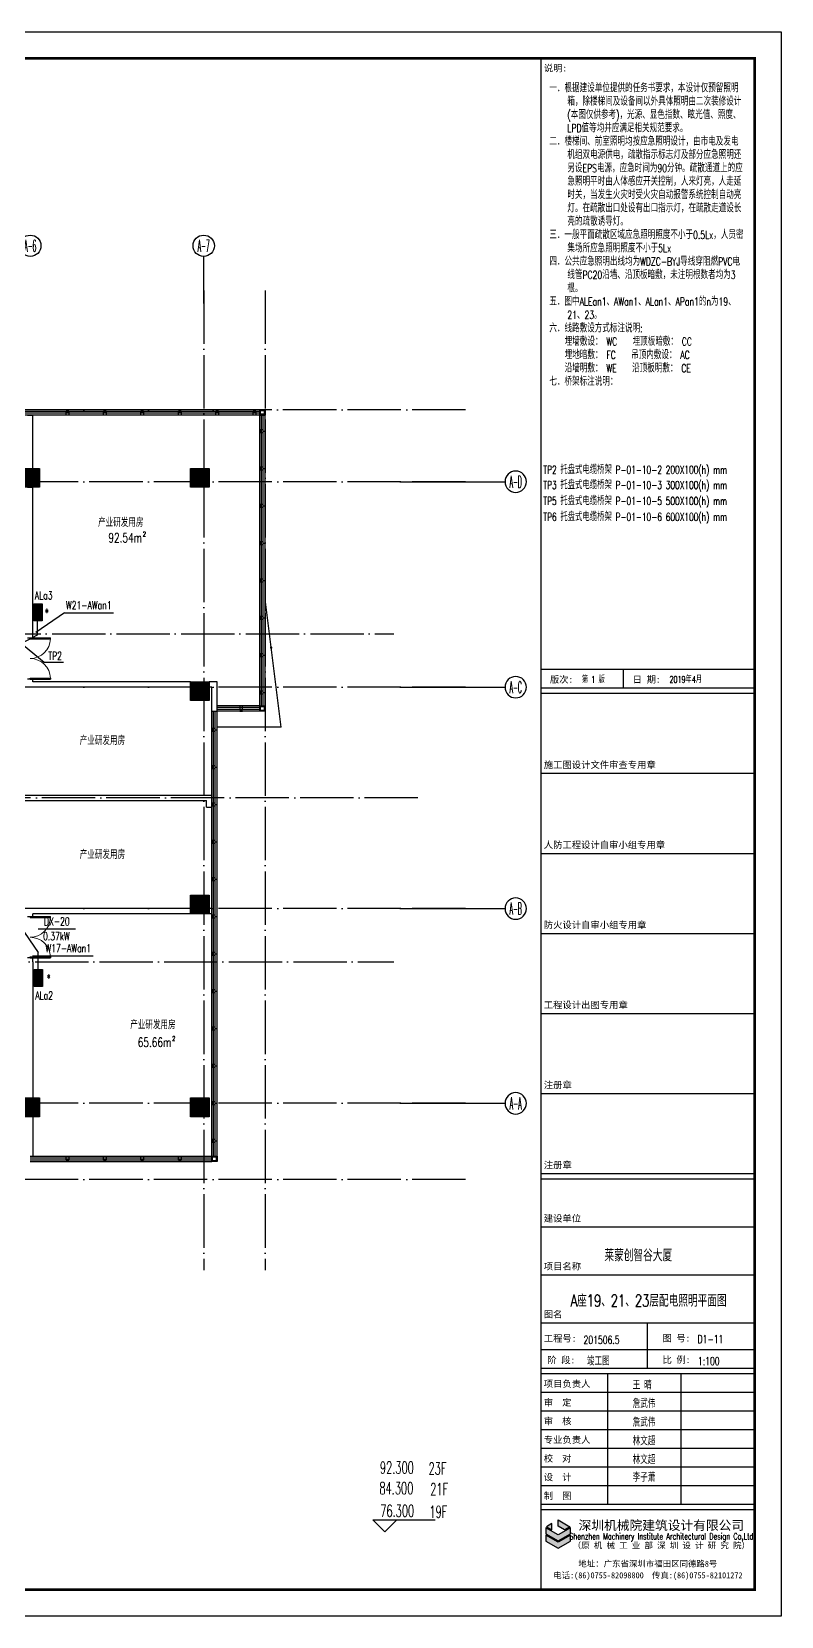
# Model space of a CAD drawing. Extents: x 1980812 to 2226895, y -554123 to 281606.
# Drawn here: x 2036821 to 2064912, y -338014 to -278614 of the extents above; entities that cross this region are included whole.
import ezdxf
from ezdxf.enums import TextEntityAlignment as Align

# ---------------------------------------------------------------- set-up
doc = ezdxf.new("R2010")
doc.units = 0
doc.header["$LTSCALE"] = 1000
doc.header["$MEASUREMENT"] = 0
doc.linetypes.add('DOTE', pattern=[2.42, 2, -0.2, 0.02, -0.2])
for name, color, linetype in [('$TD_AUDIT_GENERATED_(158)', 8, 'Continuous'), ('$TD_AUDIT_GENERATED_(1F3)', 7, 'Continuous'), ('$TD_AUDIT_GENERATED_(1FCF)', 8, 'Continuous'), ('$TD_AUDIT_GENERATED_(2762)', 8, 'Continuous'), ('$TD_AUDIT_GENERATED_(276D)', 8, 'Continuous'), ('$TD_AUDIT_GENERATED_(FFA)', 8, 'Continuous'), ('1', 1, 'Continuous'), ('7', 7, 'Continuous'), ('AXIS', 7, 'Continuous'), ('AXIS_TEXT', 7, 'Continuous'), ('COLU', 8, 'Continuous'), ('COLU_HATCH', 8, 'Continuous'), ('CURTWALL', 8, 'Continuous'), ('DIM_ELEV', 8, 'Continuous'), ('DIM_SYMB', 8, 'Continuous'), ('dote', 8, 'DOTE'), ('DQ2', 2, 'Continuous'), ('DQ7', 7, 'Continuous'), ('TK', 1, 'Continuous'), ('WALL', 7, 'Continuous'), ('WINDOW', 8, 'Continuous')]:
    doc.layers.add(name, color=color, linetype=linetype)
doc.styles.add('_TCH_AXIS', font='COMPLEX', dxfattribs={"bigfont": 'GBCBIG'})
doc.styles.add('COMPLEX', font='COMPLEX')
doc.styles.add('D8', font='txtw.shx', dxfattribs={"width": 0.7, "bigfont": 'hztxtw.shx'})
doc.styles.add('HEITI', font='simplex.shx', dxfattribs={"width": 0.6, "bigfont": 'hztxt.shx'})
doc.styles.add('HZF', font='ROMANS2', dxfattribs={"width": 0.7, "bigfont": 'HZDF2'})
doc.styles.add('HZTXTW', font='txtw.shx', dxfattribs={"width": 0.6, "bigfont": 'hztxtw.shx'})
doc.styles.add('SONGTI', font='', dxfattribs={"width": 1.1})
doc.styles.get('SONGTI').set_extended_font_data('NSimSun')

# ---------------------------------------------------------------- blocks, each defined once
blk = doc.blocks.new('_AXISO')
blk.add_circle((0, 0), 0.5)
at = {"layer": 'AXIS_TEXT', "style": 'COMPLEX', "width": 1.041667}
blk.add_attdef('A', text='', height=0.56, dxfattribs=at).set_placement((-0.25, -0.28), (0.25, -0.28), align=Align.FIT)
blk = doc.blocks.new('$TD_AUDIT_GENERATED_(9F)')
at = {"layer": 'AXIS'}
for p, q in [((46600, 29979), (46600, 31745)), ((53944, 23300), (57893, 23300)), ((53944, 15600), (57893, 15600)), ((53944, 7300), (57893, 7300)), ((53944, 0), (57893, 0))]:
    blk.add_line(p, q, dxfattribs=at)
at = {"layer": 'dote'}
for p, q in [((46600, 30469), (46600, -6248)), ((48900, 30469), (48900, -6248)), ((56411, 26000), (-8456, 26000)), ((56413, 23300), (-8454, 23300)), ((56413, 15600), (-8454, 15600)), ((54631, 11450), (37209, 11450)), ((56413, 7300), (-8454, 7300)), ((56413, 0), (-8454, 0)), ((56413, -2850), (-8454, -2850))]:
    blk.add_line(p, q, dxfattribs=at)
at = {"layer": 'AXIS'}
ref = blk.add_blockref('_AXISO', (40100, 32145), dxfattribs=dict(at, xscale=800, yscale=800, zscale=800))
ref.add_attrib('A', 'A-6', dxfattribs={"layer": 'AXIS_TEXT', "height": 452.5, "style": '_TCH_AXIS', "width": 0.344262}).set_placement((39874, 31919), (40326, 31919), align=Align.FIT)
ref = blk.add_blockref('_AXISO', (46600, 32145), dxfattribs=dict(at, xscale=800, yscale=800, zscale=800))
ref.add_attrib('A', 'A-7', dxfattribs={"layer": 'AXIS_TEXT', "height": 452.5, "style": '_TCH_AXIS', "width": 0.344262}).set_placement((46374, 31919), (46826, 31919), align=Align.FIT)
ref = blk.add_blockref('_AXISO', (58293, 23300), dxfattribs=dict(at, xscale=-800, yscale=800, zscale=800))
ref.add_attrib('A', 'A-D', dxfattribs={"layer": 'AXIS_TEXT', "height": 452.5, "style": '_TCH_AXIS', "width": 0.328125}).set_placement((58066, 23074), (58519, 23074), align=Align.FIT)
ref = blk.add_blockref('_AXISO', (58293, 15600), dxfattribs=dict(at, xscale=-800, yscale=800, zscale=800))
ref.add_attrib('A', 'A-C', dxfattribs={"layer": 'AXIS_TEXT', "height": 452.5, "style": '_TCH_AXIS', "width": 0.33871}).set_placement((58066, 15374), (58519, 15374), align=Align.FIT)
ref = blk.add_blockref('_AXISO', (58293, 7300), dxfattribs=dict(at, xscale=-800, yscale=800, zscale=800))
ref.add_attrib('A', 'A-B', dxfattribs={"layer": 'AXIS_TEXT', "height": 452.5, "style": '_TCH_AXIS', "width": 0.328125}).set_placement((58066, 7074), (58519, 7074), align=Align.FIT)
ref = blk.add_blockref('_AXISO', (58293, 0), dxfattribs=dict(at, xscale=-800, yscale=800, zscale=800))
ref.add_attrib('A', 'A-A', dxfattribs={"layer": 'AXIS_TEXT', "height": 452.5, "style": '_TCH_AXIS', "width": 0.323077}).set_placement((58066, -226), (58519, -226), align=Align.FIT)
blk = doc.blocks.new('A$C28812CA5')
at = {"layer": '$TD_AUDIT_GENERATED_(1F3)', "style": 'D8', "width": 0.7}
for p in [(43491, -1537), (42805, -9712), (42805, -13987), (44696, -20367)]:
    blk.add_text('\\M+5B2FA\\M+5D2B5\\M+5D1D0\\M+5B7A2\\M+5D3C3\\M+5B7BF', height=300, rotation=0.00057, dxfattribs=at).set_placement(p, align=Align.MIDDLE_CENTER)
blk = doc.blocks.new('$TD_AUDIT_GENERATED_(2768)')
at = {"layer": '$TD_AUDIT_GENERATED_(276D)'}
blk.add_line((115028288, 22648046), (115028222, 22648046), dxfattribs=at)
for points in [[(115028222, 22648096), (115028225, 22648096), (115028225, 22647996), (115028222, 22647996)], [(115028288, 22648096), (115028422, 22648096), (115028422, 22647996), (115028288, 22647996)]]:
    blk.add_lwpolyline(points, close=True, dxfattribs=at)
blk = doc.blocks.new('$TD_AUDIT_GENERATED_(2963)')
at = {"layer": 'WINDOW'}
for p, rotation in [((-22606546, 115030922), 270), ((-22605146, 115030922), 270), ((-22603746, 115030922), 270), ((-22602346, 115030922), 270), ((-22600946, 115030922), 270), ((-22599546, 115030922), 270), ((22689546, -115053702), 90), ((22690946, -115053702), 90), ((22692346, -115053702), 90), ((22693746, -115053702), 90)]:
    blk.add_blockref('$TD_AUDIT_GENERATED_(2768)', p, dxfattribs=dict(at, rotation=rotation))
at = {"layer": 'WINDOW', "xscale": -1}
for p in [(115077122, -22646146), (115077122, -22647546), (115077122, -22648946), (115077122, -22650346), (115077122, -22651746), (115077122, -22653146), (115077122, -22654546), (115077122, -22655946), (115075322, -22657346), (115075322, -22658746), (115075322, -22660146), (115075322, -22661546), (115075322, -22662946), (115075322, -22664346), (115075322, -22665746), (115075322, -22667146), (115075322, -22668546), (115075322, -22669946), (115075322, -22671346), (115075322, -22672746)]:
    blk.add_blockref('$TD_AUDIT_GENERATED_(2768)', p, dxfattribs=at)
at = {"layer": 'WINDOW', "xscale": -1, "rotation": 270}
blk.add_blockref('$TD_AUDIT_GENERATED_(2768)', (-22600046, -115036822), dxfattribs=at)
blk = doc.blocks.new('$DorLib2D$00000002')
for p, q in [((-0.5, 0), (-0.5, 0.4875)), ((-0.475, 0.4875), (-0.5, 0.4875)), ((-0.475, 0), (-0.475, 0.4875)), ((0.475, 0), (0.475, 0.4875)), ((0.475, 0.4875), (0.5, 0.4875)), ((0.5, 0), (0.5, 0.4875)), ((-0.5, 0), (-0.475, 0)), ((0.5, 0), (0.475, 0))]:
    blk.add_line(p, q)
at = {"lineweight": 13}
for centre, start, end in [((-0.4875, 0), 0, 88.53072), ((0.4875, 0), 91.46928, 180)]:
    blk.add_arc(centre, 0.4875, start, end, dxfattribs=at)
blk = doc.blocks.new('A$C30D84972')
at = {"layer": '$TD_AUDIT_GENERATED_(158)', "color": 2}
for q in [(48900, -4400), (47100, -9200)]:
    blk.add_line((49500, -9200), q, dxfattribs=at)
at = {"layer": 'CURTWALL'}
for p, q in [((48700, 2700), (35900, 2700)), ((48700, 2633.3), (35900, 2633.3)), ((48700, 2566.7), (35900, 2566.7)), ((48700, 2500), (35900, 2500)), ((48700, 2500), (48700, 2700)), ((48700, -8400), (48700, 2500)), ((48700, 2500), (48900, 2500)), ((48766.7, -8400), (48766.7, 2500)), ((48833.3, -8400), (48833.3, 2500)), ((48900, -8400), (48900, 2500)), ((46900, -11850), (46900, -8600)), ((46966.7, -11850), (46966.7, -8600)), ((47033.3, -11850), (47033.3, -8600)), ((48700, -8400), (47100, -8400)), ((47100, -8600), (47100, -8400)), ((48700, -8466.7), (47100, -8466.7)), ((48700, -8533.3), (47100, -8533.3)), ((48700, -8600), (47100, -8600)), ((47100, -11850), (47100, -8600)), ((48700, -8600), (48700, -8400)), ((48700, -8400), (48900, -8400)), ((46900, -16100), (46900, -11850)), ((46966.7, -16100), (46966.7, -11850)), ((47033.3, -16100), (47033.3, -11850)), ((47100, -16100), (47100, -11850)), ((46900, -25280), (46900, -16100)), ((46966.7, -25280), (46966.7, -16100)), ((47033.3, -25280), (47033.3, -16100)), ((47100, -25280), (47100, -16100)), ((40100, -25280), (46900, -25280)), ((40100, -25346.7), (46900, -25346.7)), ((40100, -25413.3), (46900, -25413.3)), ((40100, -25480), (46900, -25480)), ((46900, -25280), (46900, -25480)), ((46900, -25280), (47100, -25280))]:
    blk.add_line(p, q, dxfattribs=at)
for points in [[(48700, 2700), (48900, 2700), (48900, 2500), (48700, 2500)], [(48730, 2670), (48870, 2670), (48870, 2530), (48730, 2530)], [(48700, -8400), (48900, -8400), (48900, -8600), (48700, -8600)], [(48730, -8430), (48870, -8430), (48870, -8570), (48730, -8570)], [(46900, -25280), (47100, -25280), (47100, -25480), (46900, -25480)], [(46930, -25310), (47070, -25310), (47070, -25450), (46930, -25450)]]:
    blk.add_lwpolyline(points, close=True, dxfattribs=at)
at = {"layer": 'DIM_SYMB', "const_width": 46.7}
blk.add_lwpolyline([(49149.8, -6220.2, 1), (49104.1, -6211.1, 1)], format="xyb", close=True, dxfattribs=at)
at = {"layer": 'dote'}
for p, q in [((4616.7, -5700), (53728.2, -5700)), ((6400, -18000), (53728.2, -18000))]:
    blk.add_line(p, q, dxfattribs=at)
at = {"layer": 'WALL'}
for p, q in [((40000, 2500), (40200, 2500)), ((40200, 500), (40200, 2500)), ((40000, 500), (40200, 500)), ((40000, -200), (40200, -200)), ((40200, -5700), (40200, -200)), ((40000, -5849.6), (40200, -5849.6)), ((40200, -5849.6), (40200, -5700)), ((40200, -7399.6), (40000, -7399.6)), ((46100, -7700), (40100, -7700)), ((40200, -7500), (40200, -7399.6)), ((46100, -7500), (40200, -7500)), ((46100, -7700), (46100, -7500)), ((47100, -7500), (46800, -7500)), ((46800, -7700), (46800, -7500)), ((46900, -7700), (46800, -7700)), ((46900, -8600), (46900, -7700)), ((47100, -8600), (47100, -7500)), ((46900, -8600), (47100, -8600)), ((37850, -11750), (46800, -11750)), ((46800, -11750), (46900, -11750)), ((37850, -11950), (46700, -11950)), ((46700, -12200), (46700, -11950)), ((46700, -12200), (46900, -12200)), ((46900, -12200), (46900, -11950)), ((46900, -11950), (46900, -11950)), ((46900, -16000), (40100, -16000)), ((46800, -16000), (46800, -16000)), ((46800, -16200), (46800, -16000)), ((46800, -16200), (46800, -16000)), ((40000, -16300.4), (40200, -16300.4)), ((40200, -16300.4), (40200, -16200)), ((46900, -16200), (40200, -16200)), ((46800, -16200), (46800, -16200)), ((40200, -17850.4), (40000, -17850.4)), ((40200, -18000), (40200, -17850.4)), ((40200, -18000), (40200, -23100.4)), ((40200, -23100.4), (40000, -23100.4)), ((40200, -23800.4), (40000, -23800.4)), ((40200, -23800.4), (40200, -25280))]:
    blk.add_line(p, q, dxfattribs=at)
at = {"layer": 'WINDOW'}
for p, xscale, yscale, zscale, rotation in [((40100, -6624.6), 1550, -1550, 1550, 89.99999999925576), ((40100, -17075.4), -1550, 1550, -1550, 270.0000000039459)]:
    blk.add_blockref('$DorLib2D$00000002', p, dxfattribs=dict(at, xscale=xscale, yscale=yscale, zscale=zscale, rotation=rotation))
blk = doc.blocks.new('$TD_AUDIT_GENERATED_(3BB2)')
at = {"layer": 'COLU_HATCH'}
h = blk.add_hatch(color=256, dxfattribs=at)
h.dxf.hatch_style = 1
h.paths.add_polyline_path([(39750, 23800), (40450, 23800), (40450, 23100), (39750, 23100)])
h = blk.add_hatch(color=256, dxfattribs=at)
h.dxf.hatch_style = 1
h.paths.add_polyline_path([(46100, 23800), (46800, 23800), (46800, 23100), (46100, 23100)])
h = blk.add_hatch(color=256, dxfattribs=at)
h.dxf.hatch_style = 1
h.paths.add_polyline_path([(46800, 15800), (46800, 15100), (46100, 15100), (46100, 15800)])
h = blk.add_hatch(color=256, dxfattribs=at)
h.dxf.hatch_style = 1
h.paths.add_polyline_path([(46100, 7100), (46100, 7800), (46800, 7800), (46800, 7100)])
h = blk.add_hatch(color=256, dxfattribs=at)
h.dxf.hatch_style = 1
h.paths.add_polyline_path([(39750, 200), (40450, 200), (40450, -500), (39750, -500)])
h = blk.add_hatch(color=256, dxfattribs=at)
h.dxf.hatch_style = 1
h.paths.add_polyline_path([(46100, 200), (46800, 200), (46800, -500), (46100, -500)])
at = {"layer": 'COLU'}
for points in [[(39750, 23800), (40450, 23800), (40450, 23100), (39750, 23100)], [(46100, 23800), (46800, 23800), (46800, 23100), (46100, 23100)], [(46800, 15800), (46800, 15100), (46100, 15100), (46100, 15800)], [(46100, 7100), (46100, 7800), (46800, 7800), (46800, 7100)], [(39750, 200), (40450, 200), (40450, -500), (39750, -500)], [(46100, 200), (46800, 200), (46800, -500), (46100, -500)]]:
    blk.add_lwpolyline(points, close=True, dxfattribs=at)
blk = doc.blocks.new('*X245')
at = {"color": 0}
for p, q in [((8700, 8370), (9500, 8370)), ((8700, 8340), (9500, 8340)), ((8700, 8310), (9500, 8310)), ((8700, 8280), (9500, 8280)), ((8700, 8250), (9500, 8250)), ((8700, 8220), (9500, 8220)), ((8700, 8190), (9500, 8190)), ((8700, 8160), (9500, 8160)), ((8700, 8130), (9500, 8130)), ((8700, 8100), (9500, 8100)), ((8700, 8070), (9500, 8070)), ((8700, 8040), (9500, 8040)), ((8700, 8010), (9500, 8010))]:
    blk.add_line(p, q, dxfattribs=at)
blk = doc.blocks.new('XM')
at = {"layer": '1'}
for p, q in [((320, 168), (-320, 168)), ((-320, 168), (-320, -152)), ((320, -152), (320, 168)), ((-320, -152), (320, -152))]:
    blk.add_line(p, q, dxfattribs=at)
at = {"layer": '1', "xscale": 0.8, "yscale": 0.8, "zscale": 0.8}
blk.add_blockref('*X245', (-7280, -6552), dxfattribs=at)
blk = doc.blocks.new('tu kuang A1 A')
at = {"layer": 'TK'}
h = blk.add_hatch(color=256, dxfattribs=at)
h.paths.add_polyline_path([(75976, 3247), (75738, 3384), (75738, 3611), (76172, 3360)])
h.paths.add_polyline_path([(75303, 3360), (75499, 3247), (75499, 3473)])
h.paths.add_polyline_path([(75280, 3095), (75738, 2831), (76195, 3095), (76195, 3321), (75738, 3057), (75280, 3321)])
h.paths.add_polyline_path([(75738, 2553), (76195, 2817), (76195, 3043), (75738, 2779), (75280, 3043), (75280, 2817)])
for p, q in [((75100, 1000), (75100, 58400)), ((83100, 1000), (83100, 58400)), ((75100, 35500), (83100, 35500)), ((78187, 34800), (78187, 35500)), ((75100, 34800), (83100, 34800)), ((75100, 34600), (83100, 34600)), ((75100, 31600), (83100, 31600)), ((75100, 28600), (83100, 28600)), ((75100, 25600), (83100, 25600)), ((75100, 22600), (83100, 22600)), ((75100, 19600), (83100, 19600)), ((75100, 16600), (83100, 16600)), ((75100, 16400), (83100, 16400)), ((75100, 16400), (83100, 16400)), ((75100, 16400), (83100, 16400)), ((75100, 16400), (83100, 16400)), ((75100, 16400), (83100, 16400)), ((75100, 14600), (83100, 14600)), ((75100, 14600), (83100, 14600)), ((75100, 14600), (83100, 14600)), ((75100, 14600), (83100, 14600)), ((75100, 14600), (83100, 14600)), ((75100, 12800), (83100, 12800)), ((75100, 11000), (83100, 11000)), ((79087, 9286), (79087, 11000)), ((75100, 10000), (83100, 10000)), ((75100, 9300), (83100, 9300)), ((75100, 9300), (83100, 9300)), ((75100, 9300), (83100, 9300)), ((75100, 9100), (83100, 9100)), ((77600, 4200), (77600, 9100)), ((80350, 4200), (80350, 9100)), ((75100, 8400), (83100, 8400)), ((75100, 7700), (83100, 7700)), ((75100, 7000), (83100, 7000)), ((75100, 6300), (83100, 6300)), ((75100, 5600), (83100, 5600)), ((75100, 4900), (83100, 4900)), ((75100, 4200), (83100, 4200)), ((75100, 4000), (83100, 4000)), ((83100, 1000), (75100, 1000))]:
    blk.add_line(p, q, dxfattribs=at)
for points in [[(0, 59400), (84100, 59400), (84100, 0), (0, 0)], [(75976, 3247), (75738, 3384), (75738, 3611), (76172, 3360)], [(75280, 3095), (75738, 2831), (76195, 3095), (76195, 3321), (75738, 3057), (75280, 3321)], [(75738, 2553), (76195, 2817), (76195, 3043), (75738, 2779), (75280, 3043), (75280, 2817)], [(75303, 3360), (75499, 3247), (75499, 3473)]]:
    blk.add_lwpolyline(points, close=True, dxfattribs=at)
at = {"layer": 'TK', "const_width": 100}
blk.add_lwpolyline([(83100, 1000), (83100, 58400), (2500, 58400), (2500, 1000)], close=True, dxfattribs=at)
at = {"layer": '7', "style": 'D8', "width": 0.7}
for s, height, p in [('\\M+5B5DA 1 \\M+5B0E6', 250, (76625, 34995)), ('2019\\M+5C4EA4\\M+5D4C2', 250, (79909, 34997)), ('201506.5', 300, (76689, 10210)), ('\\M+5BFA2\\M+5B9A4\\M+5CDBC', 300, (76820, 9408)), ('1:100', 300, (80977, 9415)), ('\\M+5CDF5 \\M+5C7E7', 300, (78530, 8510)), ('\\M+5D5B2\\M+5CEE4\\M+5CEB0', 300, (78530, 7816)), ('\\M+5D5B2\\M+5CEE4\\M+5CEB0', 300, (78530, 7116)), ('\\M+5C1D6\\M+5CEC4\\M+5B3AC', 300, (78530, 6414)), ('\\M+5C1D6\\M+5CEC4\\M+5B3AC', 300, (78530, 5714)), ('\\M+5C0EE\\M+5D7D3\\M+5CFF4', 300, (78530, 5048))]:
    blk.add_text(s, height=height, dxfattribs=at).set_placement(p)
at = {"layer": '7', "color": 1, "style": 'D8', "width": 0.7}
blk.add_text('\\M+5C0B3\\M+5C3C9\\M+5B4B4\\M+5D6C7\\M+5B9C8\\M+5B4F3\\M+5CFC3', height=450, dxfattribs=at).set_placement((77472, 13307))
at = {"layer": 'TK', "style": 'SONGTI'}
for s, p in [('\\M+5CBB5\\M+5C3F7:', (75198, 57909)), ('\\M+5B0E6\\M+5B4CE:', (75428, 34992)), ('\\M+5C8D5 \\M+5C6DA:', (78532, 34992)), ('\\M+5CAA9\\M+5B9A4\\M+5CDBC\\M+5C9E8\\M+5BCC6\\M+5CEC4\\M+5BCFE\\M+5C9F3\\M+5B2E9\\M+5D7A8\\M+5D3C3\\M+5D5C2', (75198, 31792)), ('\\M+5C8CB\\M+5B7C0\\M+5B9A4\\M+5B3CC\\M+5C9E8\\M+5BCC6\\M+5D7D4\\M+5C9F3\\M+5D0A1\\M+5D7E9\\M+5D7A8\\M+5D3C3\\M+5D5C2', (75198, 28792)), ('\\M+5B7C0\\M+5BBF0\\M+5C9E8\\M+5BCC6\\M+5D7D4\\M+5C9F3\\M+5D0A1\\M+5D7E9\\M+5D7A8\\M+5D3C3\\M+5D5C2', (75198, 25792)), ('\\M+5B9A4\\M+5B3CC\\M+5C9E8\\M+5BCC6\\M+5B3F6\\M+5CDBC\\M+5D7A8\\M+5D3C3\\M+5D5C2', (75198, 22792)), ('\\M+5D7A2\\M+5B2E1\\M+5D5C2', (75198, 19792)), ('\\M+5D7A2\\M+5B2E1\\M+5D5C2', (75198, 16792)), ('\\M+5BDA8\\M+5C9E8\\M+5B5A5\\M+5CEBB', (75198, 14792)), ('\\M+5CFEE\\M+5C4BF\\M+5C3FB\\M+5B3C6', (75198, 12992)), ('\\M+5CDBC\\M+5C3FB', (75198, 11192)), ('\\M+5B9A4\\M+5B3CC\\M+5BAC5:', (75198, 10294)), ('\\M+5B1C8 \\M+5C0FD:', (79649, 9492)), ('\\M+5CFEE\\M+5C4BF\\M+5B8BA\\M+5D4F0\\M+5C8CB', (75198, 8592)), ('\\M+5C9F3  \\M+5B6A8', (75198, 7892)), ('\\M+5C9F3  \\M+5BACB', (75198, 7192)), ('\\M+5D7A8\\M+5D2B5\\M+5B8BA\\M+5D4F0\\M+5C8CB', (75198, 6492)), ('\\M+5D0A3  \\M+5B6D4', (75198, 5792)), ('\\M+5C9E8  \\M+5BCC6', (75198, 5092)), ('\\M+5D6C6  \\M+5CDBC', (75198, 4392))]:
    blk.add_text(s, height=250, dxfattribs=at).set_placement(p)
for s, p in [('\\M+5CDBC \\M+5BAC5:', (80166, 10425)), ('\\M+5BDD7 \\M+5B6CE:', (75853, 9606))]:
    blk.add_text(s, height=250, dxfattribs=at).set_placement(p, align=Align.MIDDLE_CENTER)
for s, height, p in [('\\M+5C9EE\\M+5DBDA\\M+5BBFA\\M+5D0B5\\M+5D4BA\\M+5BDA8\\M+5D6FE\\M+5C9E8\\M+5BCC6\\M+5D3D0\\M+5CFDE\\M+5B9AB\\M+5CBBE', 350, (79605, 3238)), ('\\M+5A3A8\\M+5D4AD \\M+5BBFA \\M+5D0B5 \\M+5B9A4 \\M+5D2B5 \\M+5B2BF \\M+5C9EE \\M+5DBDA \\M+5C9E8 \\M+5BCC6 \\M+5D1D0 \\M+5BEBF \\M+5D4BA\\M+5A3A9', 228, (79605, 2543)), ('\\M+5B5D8\\M+5D6B7\\M+5A3BA\\M+5B9E3\\M+5B6AB\\M+5CAA1\\M+5C9EE\\M+5DBDA\\M+5CAD0\\M+5B8A3\\M+5CCEF\\M+5C7F8\\M+5CDAC\\M+5B5C2\\M+5C2B78\\M+5BAC5', 225.625, (79100, 1860)), ('\\M+5B5E7\\M+5BBB0:(86)0755-82098800  \\M+5B4AB\\M+5D5E6:(86)0755-82101272', 225.62, (79100, 1424))]:
    blk.add_text(s, height=height, dxfattribs=at).set_placement(p, align=Align.CENTER)
at = {"layer": 'TK', "style": 'HEITI', "width": 0.7}
blk.add_text('Shenzhen Machinery Institute Architectural Design Co,Ltd', height=229, dxfattribs=at).set_placement((79605, 2884), align=Align.CENTER)

msp = doc.modelspace()

# ---------------------------------------------------------------- linework, layer by layer
at = {"layer": 'DIM_ELEV'}
for p, q in [((2050057.1, -334848.1), (2049607.1, -334398.1)), ((2049607.1, -334398.1), (2051940.8, -334398.1)), ((2050057.1, -334848.1), (2050507.1, -334398.1))]:
    msp.add_line(p, q, dxfattribs=at)
at = {"layer": 'DQ2'}
for p in [(2036383.5, -312143.5), (2037062, -313762.7)]:
    msp.add_line(p, (2037062, -313127.5), dxfattribs=at)
msp.add_lwpolyline([(2037024.9, -300697.7), (2037024.9, -301230.5), (2036443, -301546)], dxfattribs=at)
at = {"layer": 'DQ7'}
for p, q in [((2038044.7, -300393.8), (2036975.6, -301136)), ((2038044.7, -300393.8), (2039891.5, -300393.8)), ((2037282.7, -302256.6), (2036510.5, -301626)), ((2038018, -302256.6), (2037282.7, -302256.6)), ((2037058.1, -312245.5), (2038466.3, -312245.5)), ((2036855.3, -313251.3), (2039121.3, -313251.3))]:
    msp.add_line(p, q, dxfattribs=at)

# ---------------------------------------------------------------- block references
at = {"layer": '$TD_AUDIT_GENERATED_(1FCF)'}
msp.add_blockref('A$C28812CA5', (1996666.5, -295484.4), dxfattribs=at)
at = {"layer": '$TD_AUDIT_GENERATED_(2762)'}
msp.add_blockref('$TD_AUDIT_GENERATED_(2963)', (1996666.5, -295484.4), dxfattribs=at)
at = {"layer": '$TD_AUDIT_GENERATED_(FFA)'}
msp.add_blockref('A$C30D84972', (1996666.5, -295484.4), dxfattribs=at)
at = {"layer": 'COLU'}
msp.add_blockref('$TD_AUDIT_GENERATED_(3BB2)', (1996666.5, -318784.4), dxfattribs=at)
at = {"layer": 'DQ2'}
msp.add_blockref('tu kuang A1 A', (1980812.3, -338013.6), dxfattribs=at)
at = {"layer": 'DQ2', "xscale": -1, "rotation": 270}
for p in [(2037048.9, -300377.7), (2037062, -314082.7)]:
    msp.add_blockref('XM', p, dxfattribs=at)
at = {"layer": 'WALL'}
msp.add_blockref('$TD_AUDIT_GENERATED_(9F)', (1996666.5, -318784.4), dxfattribs=at)

# ---------------------------------------------------------------- texts
at = {"layer": '$TD_AUDIT_GENERATED_(1F3)', "style": 'HZF', "width": 0.7}
for s, height, p in [('92.54m', 350, (2040326.5, -297584.2)), ('2', 175, (2041043.1, -297446.2)), ('65.66m', 350, (2041426.5, -316497.2)), ('2', 175, (2042143.2, -316359.2))]:
    msp.add_text(s, height=height, dxfattribs=at).set_placement(p, align=Align.MIDDLE_CENTER)
at = {"layer": '7', "style": 'D8', "width": 0.7}
msp.add_text('D1-11', height=300, dxfattribs=at).set_placement((2061776.8, -327772.7))
at = {"layer": 'DIM_ELEV', "color": 7, "style": 'HZTXTW', "width": 0.6}
for s, p in [('92.300', (2049870, -332665.7)), ('23F', (2051691.4, -332697.7, 0)), ('84.300', (2049851.5, -333439)), ('21F', (2051758.1, -333471, 0)), ('76.300', (2049883, -334287.2)), ('19F', (2051724.7, -334319.1, 0))]:
    msp.add_text(s, height=450, dxfattribs=at).set_placement(p)
at = {"layer": 'DQ7', "style": 'D8', "width": 0.68}
for s, p in [('TP2 \\M+5CDD0\\M+5C5CC\\M+5CABD\\M+5B5E7\\M+5C0C2\\M+5C7C5\\M+5BCDC P-01-10-2 200X100(h) mm', (2055994.9, -295185)), ('TP3 \\M+5CDD0\\M+5C5CC\\M+5CABD\\M+5B5E7\\M+5C0C2\\M+5C7C5\\M+5BCDC P-01-10-3 300X100(h) mm', (2055994.9, -295756.8)), ('TP5 \\M+5CDD0\\M+5C5CC\\M+5CABD\\M+5B5E7\\M+5C0C2\\M+5C7C5\\M+5BCDC P-01-10-5 500X100(h) mm', (2055994.9, -296355.5)), ('TP6 \\M+5CDD0\\M+5C5CC\\M+5CABD\\M+5B5E7\\M+5C0C2\\M+5C7C5\\M+5BCDC P-01-10-6 600X100(h) mm', (2055994.9, -296952.7))]:
    msp.add_text(s, height=300, dxfattribs=at).set_placement(p)
at = {"layer": 'DQ7', "style": 'D8', "width": 0.7}
for s, p in [('ALa3', (2037271.4, -299742.8)), ('W21-AWan1', (2038959.6, -300113.3)), ('*', (2037387.9, -300389.8)), ('TP2', (2037697.3, -302010.3)), ('DX-20', (2037762.7, -311965)), ('0.37kW', (2037745.6, -312519.5)), ('W17-AWan1', (2038189.4, -312970.8)), ('*', (2037457.5, -314094.8)), ('ALa2', (2037287.5, -314739.9))]:
    msp.add_text(s, height=300, dxfattribs=at).set_placement(p, align=Align.MIDDLE)
at = {"layer": 'DQ7', "color": 1, "style": 'D8', "width": 0.7}
msp.add_text('A\\M+5D7F919\\M+5A1A221\\M+5A1A223\\M+5B2E3\\M+5C5E4\\M+5B5E7\\M+5D5D5\\M+5C3F7\\M+5C6BD\\M+5C3E6\\M+5CDBC', height=450, dxfattribs=at).set_placement((2059940.3, -326406.4), align=Align.CENTER)
at = {"layer": 'DQ7', "insert": (2056220.2, -280578.7), "char_height": 300, "width": 7255.282, "attachment_point": 1, "style": 'D8'}
msp.add_mtext('\\pi-675,l675;\\M+5D2BB\\M+5A3AE\\M+5B8F9\\M+5BEDD\\M+5BDA8\\M+5C9E8\\M+5B5A5\\M+5CEBB\\M+5CCE1\\M+5B9A9\\M+5B5C4\\M+5C8CE\\M+5CEF1\\M+5CAE9\\M+5D2AA\\M+5C7F3\\M+5A3AC\\M+5B1BE\\M+5C9E8\\M+5BCC6\\M+5BDF6\\M+5D4A4\\M+5C1F4\\M+5D5D5\\M+5C3F7\\M+5CFE4\\M+5A3AC\\M+5B3FD\\M+5C2A5\\M+5CCDD\\M+5BCE4\\M+5BCB0\\M+5C9E8\\M+5B1B8\\M+5BCE4\\M+5D2D4\\M+5CDE2\\M+5BEDF\\M+5CCE5\\M+5D5D5\\M+5C3F7\\M+5D3C9\\M+5B6FE\\M+5B4CE\\M+5D7B0\\M+5D0DE\\M+5C9E8\\M+5BCC6(\\M+5B1BE\\M+5CDBC\\M+5BDF6\\M+5B9A9\\M+5B2CE\\M+5BFBC)\\M+5A3AC\\M+5B9E2\\M+5D4B4\\M+5A1A2\\M+5CFD4\\M+5C9AB\\M+5D6B8\\M+5CAFD\\M+5A1A2\\M+5D1A3\\M+5B9E2\\M+5D6B5\\M+5A1A2\\M+5D5D5\\M+5B6C8\\M+5A1A2LPD\\M+5D6B5\\M+5B5C8\\M+5BEF9\\M+5B2A2\\M+5D3A6\\M+5C2FA\\M+5D7E3\\M+5CFE0\\M+5B9D8\\M+5B9E6\\M+5B7B6\\M+5D2AA\\M+5C7F3\\M+5A1A3\\P\\M+5B6FE\\M+5A3AE\\M+5C2A5\\M+5CCDD\\M+5BCE4\\M+5A1A2\\M+5C7B0\\M+5CAD2\\M+5D5D5\\M+5C3F7\\M+5BEF9\\M+5B0B4\\M+5D3A6\\M+5BCB1\\M+5D5D5\\M+5C3F7\\M+5C9E8\\M+5BCC6\\M+5A3AC\\M+5D3C9\\M+5CAD0\\M+5B5E7\\M+5BCB0\\M+5B7A2\\M+5B5E7\\M+5BBFA\\M+5D7E9\\M+5CBAB\\M+5B5E7\\M+5D4B4\\M+5B9A9\\M+5B5E7\\M+5A3AC\\M+5CAE8\\M+5C9A2\\M+5D6B8\\M+5CABE\\M+5B1EA\\M+5D6BE\\M+5B5C6\\M+5BCB0\\M+5B2BF\\M+5B7D6\\M+5D3A6\\M+5BCB1\\M+5D5D5\\M+5C3F7\\M+5BBB9\\M+5C1ED\\M+5C9E8EPS\\M+5B5E7\\M+5D4B4\\M+5A3AC\\M+5D3A6\\M+5BCB1\\M+5CAB1\\M+5BCE4\\M+5CEAA90\\M+5B7D6\\M+5D6D3\\M+5A1A3\\M+5CAE8\\M+5C9A2\\M+5CDA8\\M+5B5C0\\M+5C9CF\\M+5B5C4\\M+5D3A6\\M+5BCB1\\M+5D5D5\\M+5C3F7\\M+5C6BD\\M+5CAB1\\M+5D3C9\\M+5C8CB\\M+5CCE5\\M+5B8D0\\M+5D3A6\\M+5BFAA\\M+5B9D8\\M+5BFD8\\M+5D6C6\\M+5A3AC\\M+5C8CB\\M+5C0B4\\M+5B5C6\\M+5C1C1\\M+5A3AC\\M+5C8CB\\M+5D7DF\\M+5D1D3\\M+5CAB1\\M+5B9D8\\M+5A3AC\\M+5B5B1\\M+5B7A2\\M+5C9FA\\M+5BBF0\\M+5D4D6\\M+5CAB1\\M+5CADC\\M+5BBF0\\M+5D4D6\\M+5D7D4\\M+5B6AF\\M+5B1A8\\M+5BEAF\\M+5CFB5\\M+5CDB3\\M+5BFD8\\M+5D6C6\\M+5D7D4\\M+5B6AF\\M+5C1C1\\M+5B5C6\\M+5A1A3\\M+5D4DA\\M+5CAE8\\M+5C9A2\\M+5B3F6\\M+5BFDA\\M+5B4A6\\M+5C9E8\\M+5D3D0\\M+5B3F6\\M+5BFDA\\M+5D6B8\\M+5CABE\\M+5B5C6\\M+5A3AC\\M+5D4DA\\M+5CAE8\\M+5C9A2\\M+5D7DF\\M+5B5C0\\M+5C9E8\\M+5B3A4\\M+5C1C1\\M+5B5C4\\M+5CAE8\\M+5C9A2\\M+5D3D5\\M+5B5BC\\M+5B5C6\\M+5A1A3\\P\\M+5C8FD\\M+5A3AE\\M+5D2BB\\M+5B0E3\\M+5C6BD\\M+5C3E6\\M+5CAE8\\M+5C9A2\\M+5C7F8\\M+5D3F2\\M+5D3A6\\M+5BCB1\\M+5D5D5\\M+5C3F7\\M+5D5D5\\M+5B6C8\\M+5B2BB\\M+5D0A1\\M+5D3DA0.5Lx\\M+5A3AC\\M+5C8CB\\M+5D4B1\\M+5C3DC\\M+5BCAF\\M+5B3A1\\M+5CBF9\\M+5D3A6\\M+5BCB1\\M+5D5D5\\M+5C3F7\\M+5D5D5\\M+5B6C8\\M+5B2BB\\M+5D0A1\\M+5D3DA5Lx\\P\\M+5CBC4\\M+5A3AE\\M+5B9AB\\M+5B9B2\\M+5D3A6\\M+5BCB1\\M+5D5D5\\M+5C3F7\\M+5B3F6\\M+5CFDF\\M+5BEF9\\M+5CEAAWDZC-BYJ\\M+5B5BC\\M+5CFDF\\M+5B4A9\\M+5D7E8\\M+5C8BCPVC\\M+5B5E7\\M+5CFDF\\M+5B9DCPC20\\M+5D1D8\\M+5C7BD\\M+5A1A2\\M+5D1D8\\M+5B6A5\\M+5B0E5\\M+5B0B5\\M+5B7F3\\M+5A3AC\\M+5CEB4\\M+5D7A2\\M+5C3F7\\M+5B8F9\\M+5CAFD\\M+5D5DF\\M+5BEF9\\M+5CEAA3\\M+5B8F9\\M+5A1A3\\P\\M+5CEE5\\M+5A3AE\\M+5CDBC\\M+5D6D0ALEan1\\M+5A1A2AWan1\\M+5A1A2ALan1\\M+5A1A2APan1\\M+5B5C4n\\M+5CEAA19\\M+5A1A221\\M+5A1A223\\M+5A1A3\\P\\M+5C1F9\\M+5A3AE\\M+5CFDF\\M+5C2B7\\M+5B7F3\\M+5C9E8\\M+5B7BD\\M+5CABD\\M+5B1EA\\M+5D7A2\\M+5CBB5\\M+5C3F7:\\P    \\M+5C2F1\\M+5C7BD\\M+5B7F3\\M+5C9E8\\M+5A3BA WC    \\M+5C2F1\\M+5B6A5\\M+5B0E5\\M+5B0B5\\M+5B7F3\\M+5A3BA CC\\P    \\M+5C2F1\\M+5B5D8\\M+5B0B5\\M+5B7F3\\M+5A3BA FC    \\M+5B5F5\\M+5B6A5\\M+5C4DA\\M+5B7F3\\M+5C9E8\\M+5A3BA AC\\P    \\M+5D1D8\\M+5C7BD\\M+5C3F7\\M+5B7F3\\M+5A3BA WE    \\M+5D1D8\\M+5B6A5\\M+5B0E5\\M+5C3F7\\M+5B7F3\\M+5A3BA CE\\P\\M+5C6DF\\M+5A3AE\\M+5C7C5\\M+5BCDC\\M+5B1EA\\M+5D7A2\\M+5CBB5\\M+5C3F7\\M+5A3BA', dxfattribs=at)

doc.saveas('drawing.dxf')
